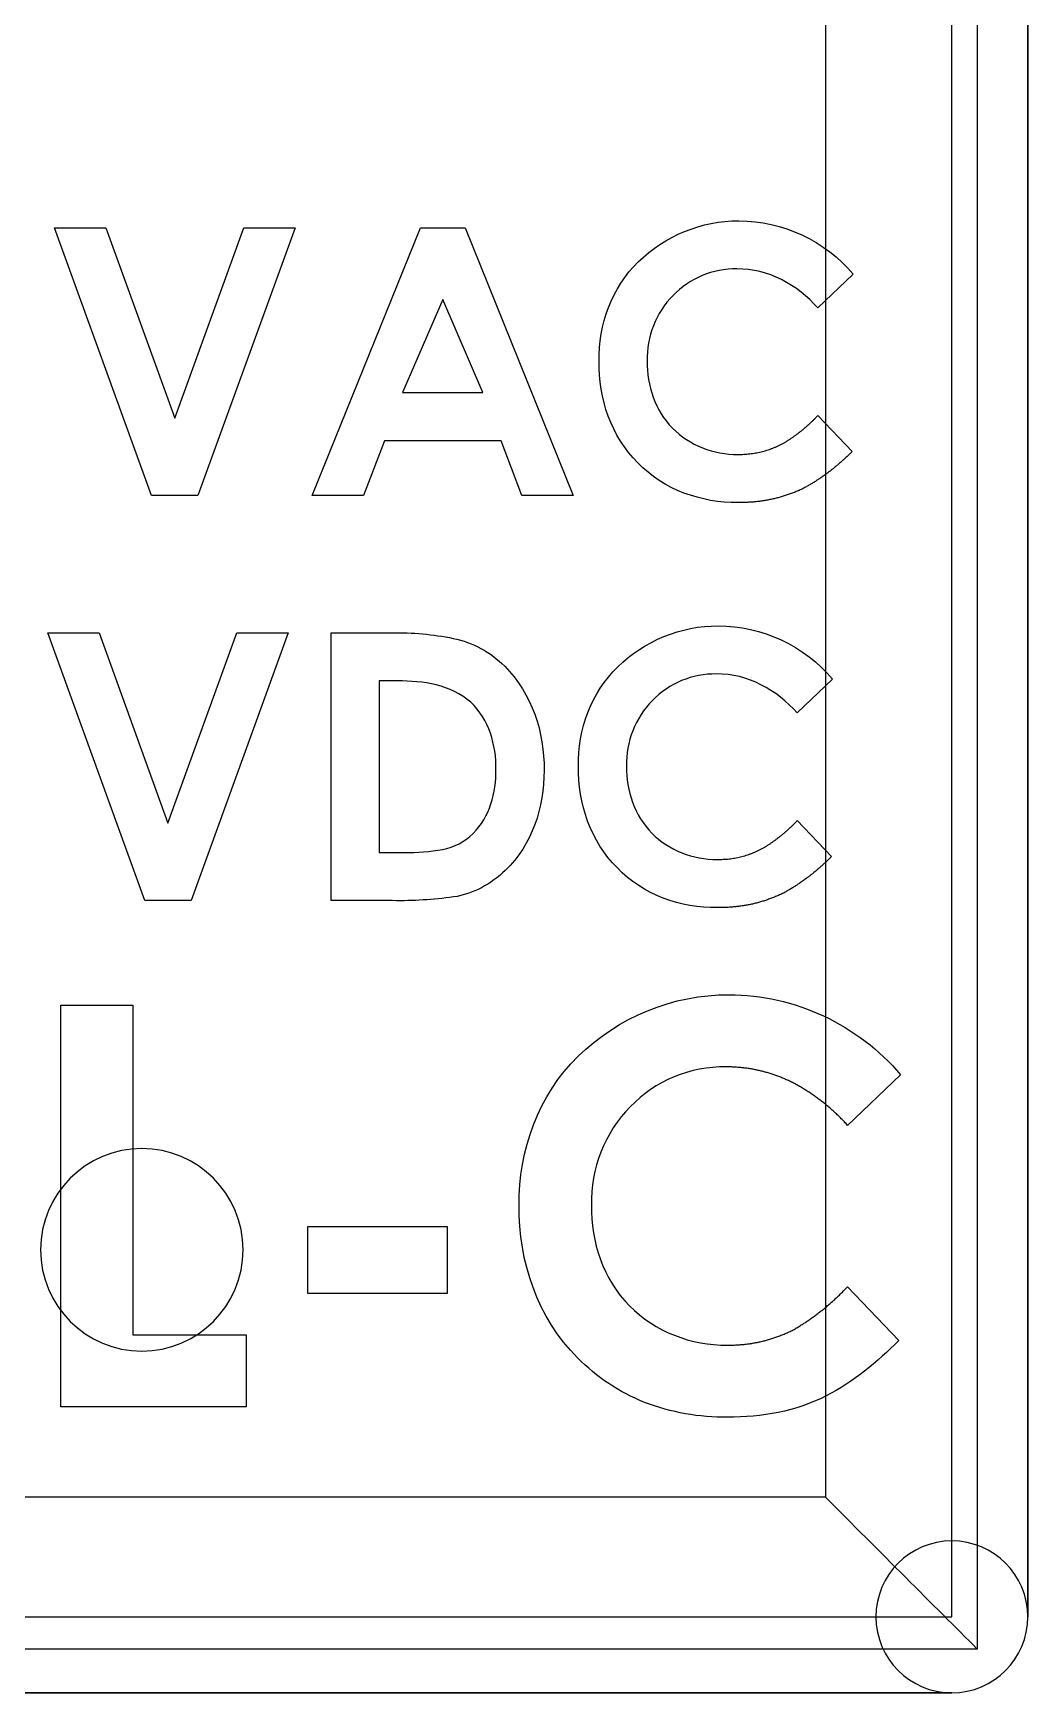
# Model space of a CAD drawing. Header units: millimetres. Extents: x -9.6 to 9.6, y -7.8 to 7.8.
# Drawn here: x 5.62 to 9.55, y -7.75 to -1.19 of the extents above; entities that cross this region are included whole.
import ezdxf

# ---------------------------------------------------------------- set-up
doc = ezdxf.new("R2010")
doc.units = ezdxf.units.MM
doc.layers.add('Part__Feature004', color=7, linetype='CONTINUOUS')
doc.layers.add('Part__Feature005', color=7, linetype='CONTINUOUS')

msp = doc.modelspace()

# ---------------------------------------------------------------- linework, layer by layer
at = {"layer": 'Part__Feature004'}
for p, q in [((5.65, -6, -5), (5.65, -6)), ((5.65, -6, -5), (5.65, -6)), ((6.45, -6, -5), (6.45, -6)), ((6.45, -6, -5), (6.45, -6))]:
    msp.add_line(p, q, dxfattribs=at)
for centre, start, end in [((6.05, -6, -5), 0, 180), ((6.05, -6), 0, 180), ((6.05, -6, -5), 0, 180), ((6.05, -6), 0, 180), ((6.05, -6, -5), 180, 0), ((6.05, -6), 180, 0), ((6.05, -6, -5), 180, 0), ((6.05, -6), 180, 0)]:
    msp.add_arc(centre, 0.4, start, end, dxfattribs=at)
at = {"layer": 'Part__Feature005'}
for p, q in [((9.3503, 7.57697), (9.3503, -7.57697)), ((9.3503, 7.57697), (9.3503, -7.57697)), ((9.25, -7.45, 15.3), (9.25, 7.45, 15.3)), ((9.25, -7.45, 15.3), (9.25, 7.45, 15.3)), ((9.55, 7.45, 15), (9.55, -7.45, 15)), ((9.55, -7.45), (9.55, 7.45)), ((9.55, -7.45), (9.55, 7.45)), ((9.55, 7.45, 15), (9.55, -7.45, 15)), ((8.7503, 6.97697, 0.2), (8.7503, -6.97697, 0.2)), ((8.7503, 6.97697, 0.2), (8.7503, -6.97697, 0.2)), ((6.0886, -3.02076, 15.3), (5.7055, -1.96243, 15.3)), ((5.7055, -1.96243, 15.3), (5.90839, -1.96243, 15.3)), ((6.0886, -3.02076, 15.3), (5.7055, -1.96243, 15.3)), ((5.7055, -1.96243, 15.3), (5.90839, -1.96243, 15.3)), ((5.90839, -1.96243, 15.3), (6.1804, -2.7142, 15.3)), ((5.90839, -1.96243, 15.3), (6.1804, -2.7142, 15.3)), ((6.1804, -2.7142, 15.3), (6.45303, -1.96243, 15.3)), ((6.1804, -2.7142, 15.3), (6.45303, -1.96243, 15.3)), ((6.65529, -1.96243, 15.3), (6.27156, -3.02076, 15.3)), ((6.65529, -1.96243, 15.3), (6.27156, -3.02076, 15.3)), ((6.45303, -1.96243, 15.3), (6.65529, -1.96243, 15.3)), ((6.45303, -1.96243, 15.3), (6.65529, -1.96243, 15.3)), ((6.72313, -3.02076, 15.3), (7.15075, -1.96243, 15.3)), ((6.72313, -3.02076, 15.3), (7.15075, -1.96243, 15.3)), ((7.15075, -1.96243, 15.3), (7.32692, -1.96243, 15.3)), ((7.15075, -1.96243, 15.3), (7.32692, -1.96243, 15.3)), ((7.32692, -1.96243, 15.3), (7.75433, -3.02076, 15.3)), ((7.32692, -1.96243, 15.3), (7.75433, -3.02076, 15.3)), ((8.86015, -2.14602, 15.3), (8.72086, -2.27916, 15.3)), ((8.86015, -2.14602, 15.3), (8.72086, -2.27916, 15.3)), ((7.23873, -2.2463, 15.3), (7.08015, -2.61371, 15.3)), ((7.23873, -2.2463, 15.3), (7.08015, -2.61371, 15.3)), ((7.39731, -2.61371, 15.3), (7.23873, -2.2463, 15.3)), ((7.39731, -2.61371, 15.3), (7.23873, -2.2463, 15.3)), ((7.08015, -2.61371, 15.3), (7.39731, -2.61371, 15.3)), ((7.08015, -2.61371, 15.3), (7.39731, -2.61371, 15.3)), ((8.72086, -2.70402, 15.3), (8.85591, -2.84586, 15.3)), ((8.72086, -2.70402, 15.3), (8.85591, -2.84586, 15.3)), ((7.00807, -2.80367, 15.3), (6.92581, -3.02076, 15.3)), ((7.00807, -2.80367, 15.3), (6.92581, -3.02076, 15.3)), ((7.46918, -2.80367, 15.3), (7.00807, -2.80367, 15.3)), ((7.46918, -2.80367, 15.3), (7.00807, -2.80367, 15.3)), ((7.55144, -3.02076, 15.3), (7.46918, -2.80367, 15.3)), ((7.55144, -3.02076, 15.3), (7.46918, -2.80367, 15.3)), ((6.27156, -3.02076, 15.3), (6.0886, -3.02076, 15.3)), ((6.27156, -3.02076, 15.3), (6.0886, -3.02076, 15.3)), ((6.92581, -3.02076, 15.3), (6.72313, -3.02076, 15.3)), ((6.92581, -3.02076, 15.3), (6.72313, -3.02076, 15.3)), ((7.75433, -3.02076, 15.3), (7.55144, -3.02076, 15.3)), ((7.75433, -3.02076, 15.3), (7.55144, -3.02076, 15.3)), ((6.06146, -4.62076, 15.3), (5.67837, -3.56243, 15.3)), ((5.67837, -3.56243, 15.3), (5.88126, -3.56243, 15.3)), ((6.06146, -4.62076, 15.3), (5.67837, -3.56243, 15.3)), ((5.67837, -3.56243, 15.3), (5.88126, -3.56243, 15.3)), ((5.88126, -3.56243, 15.3), (6.15326, -4.3142, 15.3)), ((5.88126, -3.56243, 15.3), (6.15326, -4.3142, 15.3)), ((6.15326, -4.3142, 15.3), (6.4259, -3.56243, 15.3)), ((6.15326, -4.3142, 15.3), (6.4259, -3.56243, 15.3)), ((6.62815, -3.56243, 15.3), (6.24442, -4.62076, 15.3)), ((6.62815, -3.56243, 15.3), (6.24442, -4.62076, 15.3)), ((6.4259, -3.56243, 15.3), (6.62815, -3.56243, 15.3)), ((6.4259, -3.56243, 15.3), (6.62815, -3.56243, 15.3)), ((6.79776, -4.62076, 15.3), (6.79776, -3.56243, 15.3)), ((6.79776, -3.56243, 15.3), (7.03711, -3.56243, 15.3)), ((6.79776, -4.62076, 15.3), (6.79776, -3.56243, 15.3)), ((6.79776, -3.56243, 15.3), (7.03711, -3.56243, 15.3)), ((7.06022, -3.75238, 15.3), (6.98771, -3.75238, 15.3)), ((6.98771, -3.75238, 15.3), (6.98771, -4.4308, 15.3)), ((7.06022, -3.75238, 15.3), (6.98771, -3.75238, 15.3)), ((6.98771, -3.75238, 15.3), (6.98771, -4.4308, 15.3)), ((8.77874, -3.74602, 15.3), (8.63945, -3.87916, 15.3)), ((8.77874, -3.74602, 15.3), (8.63945, -3.87916, 15.3)), ((8.63945, -4.30402, 15.3), (8.7745, -4.44586, 15.3)), ((8.63945, -4.30402, 15.3), (8.7745, -4.44586, 15.3)), ((6.98771, -4.4308, 15.3), (7.08693, -4.4308, 15.3)), ((6.98771, -4.4308, 15.3), (7.08693, -4.4308, 15.3)), ((6.24442, -4.62076, 15.3), (6.06146, -4.62076, 15.3)), ((6.24442, -4.62076, 15.3), (6.06146, -4.62076, 15.3)), ((7.04072, -4.62076, 15.3), (6.79776, -4.62076, 15.3)), ((7.04072, -4.62076, 15.3), (6.79776, -4.62076, 15.3)), ((5.72949, -6.62076, 15.3), (5.72949, -5.03326, 15.3)), ((5.72949, -5.03326, 15.3), (6.01442, -5.03326, 15.3)), ((5.72949, -6.62076, 15.3), (5.72949, -5.03326, 15.3)), ((5.72949, -5.03326, 15.3), (6.01442, -5.03326, 15.3)), ((6.01442, -5.03326, 15.3), (6.01442, -6.33582, 15.3)), ((6.01442, -5.03326, 15.3), (6.01442, -6.33582, 15.3)), ((9.04696, -5.30866, 15.3), (8.83802, -5.50837, 15.3)), ((9.04696, -5.30866, 15.3), (8.83802, -5.50837, 15.3)), ((6.70641, -6.173, 15.3), (6.70641, -5.90842, 15.3)), ((6.70641, -5.90842, 15.3), (7.25593, -5.90842, 15.3)), ((6.70641, -6.173, 15.3), (6.70641, -5.90842, 15.3)), ((6.70641, -5.90842, 15.3), (7.25593, -5.90842, 15.3)), ((7.25593, -5.90842, 15.3), (7.25593, -6.173, 15.3)), ((7.25593, -5.90842, 15.3), (7.25593, -6.173, 15.3)), ((8.83802, -6.14566, 15.3), (9.04059, -6.3584, 15.3)), ((8.83802, -6.14566, 15.3), (9.04059, -6.3584, 15.3)), ((7.25593, -6.173, 15.3), (6.70641, -6.173, 15.3)), ((7.25593, -6.173, 15.3), (6.70641, -6.173, 15.3)), ((6.01442, -6.33582, 15.3), (6.46218, -6.33582, 15.3)), ((6.01442, -6.33582, 15.3), (6.46218, -6.33582, 15.3)), ((6.46218, -6.33582, 15.3), (6.46218, -6.62076, 15.3)), ((6.46218, -6.33582, 15.3), (6.46218, -6.62076, 15.3)), ((6.46218, -6.62076, 15.3), (5.72949, -6.62076, 15.3)), ((6.46218, -6.62076, 15.3), (5.72949, -6.62076, 15.3)), ((8.7503, -6.97697, 0.2), (-8.7503, -6.97697, 0.2)), ((8.7503, -6.97697, 0.2), (-8.7503, -6.97697, 0.2)), ((-9.25, -7.45, 15.3), (9.25, -7.45, 15.3)), ((-9.25, -7.45, 15.3), (9.25, -7.45, 15.3)), ((9.55, -7.45, 15), (9.55, -7.45)), ((9.55, -7.45, 15), (9.55, -7.45)), ((9.3503, -7.57697), (-9.3503, -7.57697)), ((9.3503, -7.57697), (-9.3503, -7.57697)), ((-9.25, -7.75), (9.25, -7.75)), ((9.25, -7.75, 15), (-9.25, -7.75, 15)), ((-9.25, -7.75), (9.25, -7.75)), ((9.25, -7.75, 15), (-9.25, -7.75, 15)), ((9.25, -7.75), (9.25, -7.75, 15)), ((9.25, -7.75), (9.25, -7.75, 15))]:
    msp.add_line(p, q, dxfattribs=at)
for centre, start, end in [((9.25, -7.45, 15), 0, 0), ((9.25, -7.45, 15), 0, 0), ((9.25, -7.45, 15), 0, -90), ((9.25, -7.45, 15), 0, -90), ((9.25, -7.45), -90, 0), ((9.25, -7.45), -90, 0), ((9.25, -7.45, 15), -90, 0), ((9.25, -7.45, 15), -90, 0)]:
    msp.add_arc(centre, 0.3, start, end, dxfattribs=at)
for points, degree, knots in [([(7.85609, -2.4899, 15.3), (7.85411, -2.34558, 15.3), (7.90651, -2.19854, 15.3), (8.01128, -2.09726, 15.3), (8.1162, -1.99474, 15.3), (8.2615, -1.93393, 15.3), (8.40858, -1.93529, 15.3)], 3, [0, 0, 0, 0, 0.496512, 0.496512, 0.496512, 1, 1, 1, 1]), ([(7.85609, -2.4899, 15.3), (7.85411, -2.34558, 15.3), (7.90651, -2.19854, 15.3), (8.01128, -2.09726, 15.3), (8.1162, -1.99474, 15.3), (8.2615, -1.93393, 15.3), (8.40858, -1.93529, 15.3)], 3, [0, 0, 0, 0, 0.496512, 0.496512, 0.496512, 1, 1, 1, 1]), ([(8.40116, -2.12525, 15.3), (8.30715, -2.12368, 15.3), (8.21326, -2.16172, 15.3), (8.14866, -2.2304, 15.3), (8.08039, -2.29791, 15.3), (8.04458, -2.39402, 15.3), (8.04605, -2.48947, 15.3)], 3, [0, 0, 0, 0, 0.495782, 0.495782, 0.495782, 1, 1, 1, 1]), ([(8.40116, -2.12525, 15.3), (8.30715, -2.12368, 15.3), (8.21326, -2.16172, 15.3), (8.14866, -2.2304, 15.3), (8.08039, -2.29791, 15.3), (8.04458, -2.39402, 15.3), (8.04605, -2.48947, 15.3)], 3, [0, 0, 0, 0, 0.495782, 0.495782, 0.495782, 1, 1, 1, 1]), ([(8.40561, -3.0479, 15.3), (8.26004, -3.0502, 15.3), (8.1115, -2.99787, 15.3), (8.01001, -2.89122, 15.3), (7.90437, -2.78691, 15.3), (7.85387, -2.63659, 15.3), (7.85609, -2.4899, 15.3)], 3, [0, 0, 0, 0, 0.497779, 0.497779, 0.497779, 1, 1, 1, 1]), ([(8.40561, -3.0479, 15.3), (8.26004, -3.0502, 15.3), (8.1115, -2.99787, 15.3), (8.01001, -2.89122, 15.3), (7.90437, -2.78691, 15.3), (7.85387, -2.63659, 15.3), (7.85609, -2.4899, 15.3)], 3, [0, 0, 0, 0, 0.497779, 0.497779, 0.497779, 1, 1, 1, 1]), ([(8.04605, -2.48947, 15.3), (8.04482, -2.58599, 15.3), (8.07756, -2.68493, 15.3), (8.14633, -2.75427, 15.3), (8.21354, -2.82246, 15.3), (8.30945, -2.85914, 15.3), (8.40476, -2.85794, 15.3)], 3, [0, 0, 0, 0, 0.504012, 0.504012, 0.504012, 1, 1, 1, 1]), ([(8.04605, -2.48947, 15.3), (8.04482, -2.58599, 15.3), (8.07756, -2.68493, 15.3), (8.14633, -2.75427, 15.3), (8.21354, -2.82246, 15.3), (8.30945, -2.85914, 15.3), (8.40476, -2.85794, 15.3)], 3, [0, 0, 0, 0, 0.504012, 0.504012, 0.504012, 1, 1, 1, 1]), ([(8.40476, -2.85794, 15.3), (8.49843, -2.85882, 15.3), (8.58136, -2.81575, 15.3), (8.65903, -2.76996, 15.3), (8.72086, -2.70402, 15.3)], 2, [0, 0, 0, 0.505557, 0.505557, 1, 1, 1]), ([(8.40476, -2.85794, 15.3), (8.49843, -2.85882, 15.3), (8.58136, -2.81575, 15.3), (8.65903, -2.76996, 15.3), (8.72086, -2.70402, 15.3)], 2, [0, 0, 0, 0.505557, 0.505557, 1, 1, 1]), ([(8.85591, -2.84586, 15.3), (8.77112, -2.9334, 15.3), (8.66447, -2.99172, 15.3), (8.54192, -3.0504, 15.3), (8.40561, -3.0479, 15.3)], 2, [0, 0, 0, 0.474709, 0.474709, 1, 1, 1]), ([(8.85591, -2.84586, 15.3), (8.77112, -2.9334, 15.3), (8.66447, -2.99172, 15.3), (8.54192, -3.0504, 15.3), (8.40561, -3.0479, 15.3)], 2, [0, 0, 0, 0.474709, 0.474709, 1, 1, 1]), ([(7.77468, -4.0899, 15.3), (7.7727, -3.94558, 15.3), (7.8251, -3.79854, 15.3), (7.92987, -3.69726, 15.3), (8.03479, -3.59474, 15.3), (8.18009, -3.53393, 15.3), (8.32717, -3.53529, 15.3)], 3, [0, 0, 0, 0, 0.496512, 0.496512, 0.496512, 1, 1, 1, 1]), ([(7.77468, -4.0899, 15.3), (7.7727, -3.94558, 15.3), (7.8251, -3.79854, 15.3), (7.92987, -3.69726, 15.3), (8.03479, -3.59474, 15.3), (8.18009, -3.53393, 15.3), (8.32717, -3.53529, 15.3)], 3, [0, 0, 0, 0, 0.496512, 0.496512, 0.496512, 1, 1, 1, 1]), ([(7.03711, -3.56243, 15.3), (7.11888, -3.56114, 15.3), (7.1998, -3.56856, 15.3), (7.27986, -3.58469, 15.3), (7.35862, -3.60128, 15.3), (7.42647, -3.63796, 15.3), (7.48338, -3.69472, 15.3), (7.59038, -3.80251, 15.3), (7.64145, -3.95625, 15.3), (7.639, -4.10643, 15.3)], 3, [0, 0, 0, 0, 0.262434, 0.262434, 0.262434, 0.514584, 0.514584, 0.514584, 1, 1, 1, 1]), ([(7.03711, -3.56243, 15.3), (7.11888, -3.56114, 15.3), (7.1998, -3.56856, 15.3), (7.27986, -3.58469, 15.3), (7.35862, -3.60128, 15.3), (7.42647, -3.63796, 15.3), (7.48338, -3.69472, 15.3), (7.59038, -3.80251, 15.3), (7.64145, -3.95625, 15.3), (7.639, -4.10643, 15.3)], 3, [0, 0, 0, 0, 0.262434, 0.262434, 0.262434, 0.514584, 0.514584, 0.514584, 1, 1, 1, 1]), ([(8.31975, -3.72525, 15.3), (8.22574, -3.72368, 15.3), (8.13184, -3.76172, 15.3), (8.06725, -3.8304, 15.3), (7.99898, -3.89791, 15.3), (7.96317, -3.99402, 15.3), (7.96464, -4.08947, 15.3)], 3, [0, 0, 0, 0, 0.495782, 0.495782, 0.495782, 1, 1, 1, 1]), ([(8.31975, -3.72525, 15.3), (8.22574, -3.72368, 15.3), (8.13184, -3.76172, 15.3), (8.06725, -3.8304, 15.3), (7.99898, -3.89791, 15.3), (7.96317, -3.99402, 15.3), (7.96464, -4.08947, 15.3)], 3, [0, 0, 0, 0, 0.495782, 0.495782, 0.495782, 1, 1, 1, 1]), ([(7.639, -4.10643, 15.3), (7.63978, -4.2505, 15.3), (7.59216, -4.40051, 15.3), (7.48572, -4.5014, 15.3), (7.42948, -4.55498, 15.3), (7.35842, -4.59496, 15.3), (7.28092, -4.60613, 15.3), (7.20127, -4.61718, 15.3), (7.12121, -4.62206, 15.3), (7.04072, -4.62076, 15.3)], 3, [0, 0, 0, 0, 0.478492, 0.478492, 0.478492, 0.735222, 0.735222, 0.735222, 1, 1, 1, 1]), ([(7.639, -4.10643, 15.3), (7.63978, -4.2505, 15.3), (7.59216, -4.40051, 15.3), (7.48572, -4.5014, 15.3), (7.42948, -4.55498, 15.3), (7.35842, -4.59496, 15.3), (7.28092, -4.60613, 15.3), (7.20127, -4.61718, 15.3), (7.12121, -4.62206, 15.3), (7.04072, -4.62076, 15.3)], 3, [0, 0, 0, 0, 0.478492, 0.478492, 0.478492, 0.735222, 0.735222, 0.735222, 1, 1, 1, 1]), ([(7.08693, -4.4308, 15.3), (7.13783, -4.43159, 15.3), (7.18829, -4.42742, 15.3), (7.2383, -4.41829, 15.3), (7.28514, -4.40974, 15.3), (7.32542, -4.38875, 15.3), (7.35915, -4.35533, 15.3), (7.42494, -4.28958, 15.3), (7.45033, -4.19395, 15.3), (7.44904, -4.10304, 15.3)], 3, [0, 0, 0, 0, 0.269028, 0.269028, 0.269028, 0.513739, 0.513739, 0.513739, 1, 1, 1, 1]), ([(7.08693, -4.4308, 15.3), (7.13783, -4.43159, 15.3), (7.18829, -4.42742, 15.3), (7.2383, -4.41829, 15.3), (7.28514, -4.40974, 15.3), (7.32542, -4.38875, 15.3), (7.35915, -4.35533, 15.3), (7.42494, -4.28958, 15.3), (7.45033, -4.19395, 15.3), (7.44904, -4.10304, 15.3)], 3, [0, 0, 0, 0, 0.269028, 0.269028, 0.269028, 0.513739, 0.513739, 0.513739, 1, 1, 1, 1]), ([(8.3242, -4.6479, 15.3), (8.17863, -4.6502, 15.3), (8.03009, -4.59787, 15.3), (7.9286, -4.49122, 15.3), (7.82296, -4.38691, 15.3), (7.77246, -4.23659, 15.3), (7.77468, -4.0899, 15.3)], 3, [0, 0, 0, 0, 0.497779, 0.497779, 0.497779, 1, 1, 1, 1]), ([(8.3242, -4.6479, 15.3), (8.17863, -4.6502, 15.3), (8.03009, -4.59787, 15.3), (7.9286, -4.49122, 15.3), (7.82296, -4.38691, 15.3), (7.77246, -4.23659, 15.3), (7.77468, -4.0899, 15.3)], 3, [0, 0, 0, 0, 0.497779, 0.497779, 0.497779, 1, 1, 1, 1]), ([(7.96464, -4.08947, 15.3), (7.96341, -4.18599, 15.3), (7.99615, -4.28493, 15.3), (8.06492, -4.35427, 15.3), (8.13213, -4.42246, 15.3), (8.22804, -4.45914, 15.3), (8.32335, -4.45794, 15.3)], 3, [0, 0, 0, 0, 0.504012, 0.504012, 0.504012, 1, 1, 1, 1]), ([(7.96464, -4.08947, 15.3), (7.96341, -4.18599, 15.3), (7.99615, -4.28493, 15.3), (8.06492, -4.35427, 15.3), (8.13213, -4.42246, 15.3), (8.22804, -4.45914, 15.3), (8.32335, -4.45794, 15.3)], 3, [0, 0, 0, 0, 0.504012, 0.504012, 0.504012, 1, 1, 1, 1]), ([(8.32335, -4.45794, 15.3), (8.41702, -4.45882, 15.3), (8.49995, -4.41575, 15.3), (8.57762, -4.36996, 15.3), (8.63945, -4.30402, 15.3)], 2, [0, 0, 0, 0.505557, 0.505557, 1, 1, 1]), ([(8.32335, -4.45794, 15.3), (8.41702, -4.45882, 15.3), (8.49995, -4.41575, 15.3), (8.57762, -4.36996, 15.3), (8.63945, -4.30402, 15.3)], 2, [0, 0, 0, 0.505557, 0.505557, 1, 1, 1]), ([(8.7745, -4.44586, 15.3), (8.68971, -4.5334, 15.3), (8.58306, -4.59172, 15.3), (8.46051, -4.6504, 15.3), (8.3242, -4.6479, 15.3)], 2, [0, 0, 0, 0.474709, 0.474709, 1, 1, 1]), ([(8.7745, -4.44586, 15.3), (8.68971, -4.5334, 15.3), (8.58306, -4.59172, 15.3), (8.46051, -4.6504, 15.3), (8.3242, -4.6479, 15.3)], 2, [0, 0, 0, 0.474709, 0.474709, 1, 1, 1]), ([(7.54087, -5.82447, 15.3), (7.53789, -5.60799, 15.3), (7.6165, -5.38743, 15.3), (7.77365, -5.23551, 15.3), (7.93103, -5.08173, 15.3), (8.14898, -4.99052, 15.3), (8.3696, -4.99256, 15.3)], 3, [0, 0, 0, 0, 0.496512, 0.496512, 0.496512, 1, 1, 1, 1]), ([(7.54087, -5.82447, 15.3), (7.53789, -5.60799, 15.3), (7.6165, -5.38743, 15.3), (7.77365, -5.23551, 15.3), (7.93103, -5.08173, 15.3), (8.14898, -4.99052, 15.3), (8.3696, -4.99256, 15.3)], 3, [0, 0, 0, 0, 0.496512, 0.496512, 0.496512, 1, 1, 1, 1]), ([(8.35847, -5.27749, 15.3), (8.21745, -5.27514, 15.3), (8.07661, -5.3322, 15.3), (7.97972, -5.43522, 15.3), (7.87731, -5.53649, 15.3), (7.8236, -5.68066, 15.3), (7.8258, -5.82383, 15.3)], 3, [0, 0, 0, 0, 0.495782, 0.495782, 0.495782, 1, 1, 1, 1]), ([(8.35847, -5.27749, 15.3), (8.21745, -5.27514, 15.3), (8.07661, -5.3322, 15.3), (7.97972, -5.43522, 15.3), (7.87731, -5.53649, 15.3), (7.8236, -5.68066, 15.3), (7.8258, -5.82383, 15.3)], 3, [0, 0, 0, 0, 0.495782, 0.495782, 0.495782, 1, 1, 1, 1]), ([(8.83802, -5.50837, 15.3), (8.74103, -5.40031, 15.3), (8.6116, -5.33505, 15.3), (8.49158, -5.27742, 15.3), (8.35847, -5.27749, 15.3)], 2, [0, 0, 0, 0.522811, 0.522811, 1, 1, 1]), ([(8.83802, -5.50837, 15.3), (8.74103, -5.40031, 15.3), (8.6116, -5.33505, 15.3), (8.49158, -5.27742, 15.3), (8.35847, -5.27749, 15.3)], 2, [0, 0, 0, 0.522811, 0.522811, 1, 1, 1]), ([(8.36514, -6.66147, 15.3), (8.2515, -6.66269, 15.3), (8.14168, -6.64308, 15.3), (8.03569, -6.60263, 15.3), (7.93535, -6.56246, 15.3), (7.84736, -6.50374, 15.3), (7.77174, -6.42646, 15.3), (7.61329, -6.26998, 15.3), (7.53754, -6.0445, 15.3), (7.54087, -5.82447, 15.3)], 3, [0, 0, 0, 0, 0.255346, 0.255346, 0.255346, 0.497779, 0.497779, 0.497779, 1, 1, 1, 1]), ([(8.36514, -6.66147, 15.3), (8.2515, -6.66269, 15.3), (8.14168, -6.64308, 15.3), (8.03569, -6.60263, 15.3), (7.93535, -6.56246, 15.3), (7.84736, -6.50374, 15.3), (7.77174, -6.42646, 15.3), (7.61329, -6.26998, 15.3), (7.53754, -6.0445, 15.3), (7.54087, -5.82447, 15.3)], 3, [0, 0, 0, 0, 0.255346, 0.255346, 0.255346, 0.497779, 0.497779, 0.497779, 1, 1, 1, 1]), ([(7.8258, -5.82383, 15.3), (7.82396, -5.96861, 15.3), (7.87306, -6.11701, 15.3), (7.97622, -6.22102, 15.3), (8.07704, -6.32331, 15.3), (8.22091, -6.37833, 15.3), (8.36387, -6.37653, 15.3)], 3, [0, 0, 0, 0, 0.504012, 0.504012, 0.504012, 1, 1, 1, 1]), ([(7.8258, -5.82383, 15.3), (7.82396, -5.96861, 15.3), (7.87306, -6.11701, 15.3), (7.97622, -6.22102, 15.3), (8.07704, -6.32331, 15.3), (8.22091, -6.37833, 15.3), (8.36387, -6.37653, 15.3)], 3, [0, 0, 0, 0, 0.504012, 0.504012, 0.504012, 1, 1, 1, 1]), ([(8.36387, -6.37653, 15.3), (8.50437, -6.37785, 15.3), (8.62877, -6.31325, 15.3), (8.74528, -6.24456, 15.3), (8.83802, -6.14566, 15.3)], 2, [0, 0, 0, 0.505557, 0.505557, 1, 1, 1]), ([(8.36387, -6.37653, 15.3), (8.50437, -6.37785, 15.3), (8.62877, -6.31325, 15.3), (8.74528, -6.24456, 15.3), (8.83802, -6.14566, 15.3)], 2, [0, 0, 0, 0.505557, 0.505557, 1, 1, 1]), ([(9.04059, -6.3584, 15.3), (8.95462, -6.44285, 15.3), (8.86127, -6.52198, 15.3), (8.75343, -6.57719, 15.3), (8.63392, -6.63815, 15.3), (8.49842, -6.66169, 15.3), (8.36514, -6.66147, 15.3)], 3, [0, 0, 0, 0, 0.474709, 0.474709, 0.474709, 1, 1, 1, 1]), ([(9.04059, -6.3584, 15.3), (8.95462, -6.44285, 15.3), (8.86127, -6.52198, 15.3), (8.75343, -6.57719, 15.3), (8.63392, -6.63815, 15.3), (8.49842, -6.66169, 15.3), (8.36514, -6.66147, 15.3)], 3, [0, 0, 0, 0, 0.474709, 0.474709, 0.474709, 1, 1, 1, 1])]:
    msp.add_open_spline(points, degree=degree, knots=knots, dxfattribs=at)
for points in [[(8.40858, -1.93529, 15.3), (8.58035, -1.93453, 15.3), (8.74998, -2.01448, 15.3), (8.86015, -2.14602, 15.3)], [(8.40858, -1.93529, 15.3), (8.58035, -1.93453, 15.3), (8.74998, -2.01448, 15.3), (8.86015, -2.14602, 15.3)], [(8.72086, -2.27916, 15.3), (8.64012, -2.18889, 15.3), (8.52485, -2.12304, 15.3), (8.40116, -2.12525, 15.3)], [(8.72086, -2.27916, 15.3), (8.64012, -2.18889, 15.3), (8.52485, -2.12304, 15.3), (8.40116, -2.12525, 15.3)], [(8.32717, -3.53529, 15.3), (8.49894, -3.53453, 15.3), (8.66857, -3.61448, 15.3), (8.77874, -3.74602, 15.3)], [(8.32717, -3.53529, 15.3), (8.49894, -3.53453, 15.3), (8.66857, -3.61448, 15.3), (8.77874, -3.74602, 15.3)], [(8.63945, -3.87916, 15.3), (8.55871, -3.78889, 15.3), (8.44344, -3.72304, 15.3), (8.31975, -3.72525, 15.3)], [(8.63945, -3.87916, 15.3), (8.55871, -3.78889, 15.3), (8.44344, -3.72304, 15.3), (8.31975, -3.72525, 15.3)], [(7.34918, -3.83719, 15.3), (7.27165, -3.76632, 15.3), (7.16096, -3.75304, 15.3), (7.06022, -3.75238, 15.3)], [(7.34918, -3.83719, 15.3), (7.27165, -3.76632, 15.3), (7.16096, -3.75304, 15.3), (7.06022, -3.75238, 15.3)], [(7.44904, -4.10304, 15.3), (7.4504, -4.00648, 15.3), (7.42188, -3.90448, 15.3), (7.34918, -3.83719, 15.3)], [(7.44904, -4.10304, 15.3), (7.4504, -4.00648, 15.3), (7.42188, -3.90448, 15.3), (7.34918, -3.83719, 15.3)], [(8.3696, -4.99256, 15.3), (8.62726, -4.99141, 15.3), (8.8817, -5.11134, 15.3), (9.04696, -5.30866, 15.3)], [(8.3696, -4.99256, 15.3), (8.62726, -4.99141, 15.3), (8.8817, -5.11134, 15.3), (9.04696, -5.30866, 15.3)], [(8.7503, -6.97697, 0.2), (8.96141, -7.18808, 0.201483), (9.1823, -7.40897, 0.127855), (9.3503, -7.57697)], [(8.7503, -6.97697, 0.2), (8.96141, -7.18808, 0.201483), (9.1823, -7.40897, 0.127855), (9.3503, -7.57697)]]:
    msp.add_open_spline(points, degree=3, dxfattribs=at)

doc.saveas('drawing.dxf')
